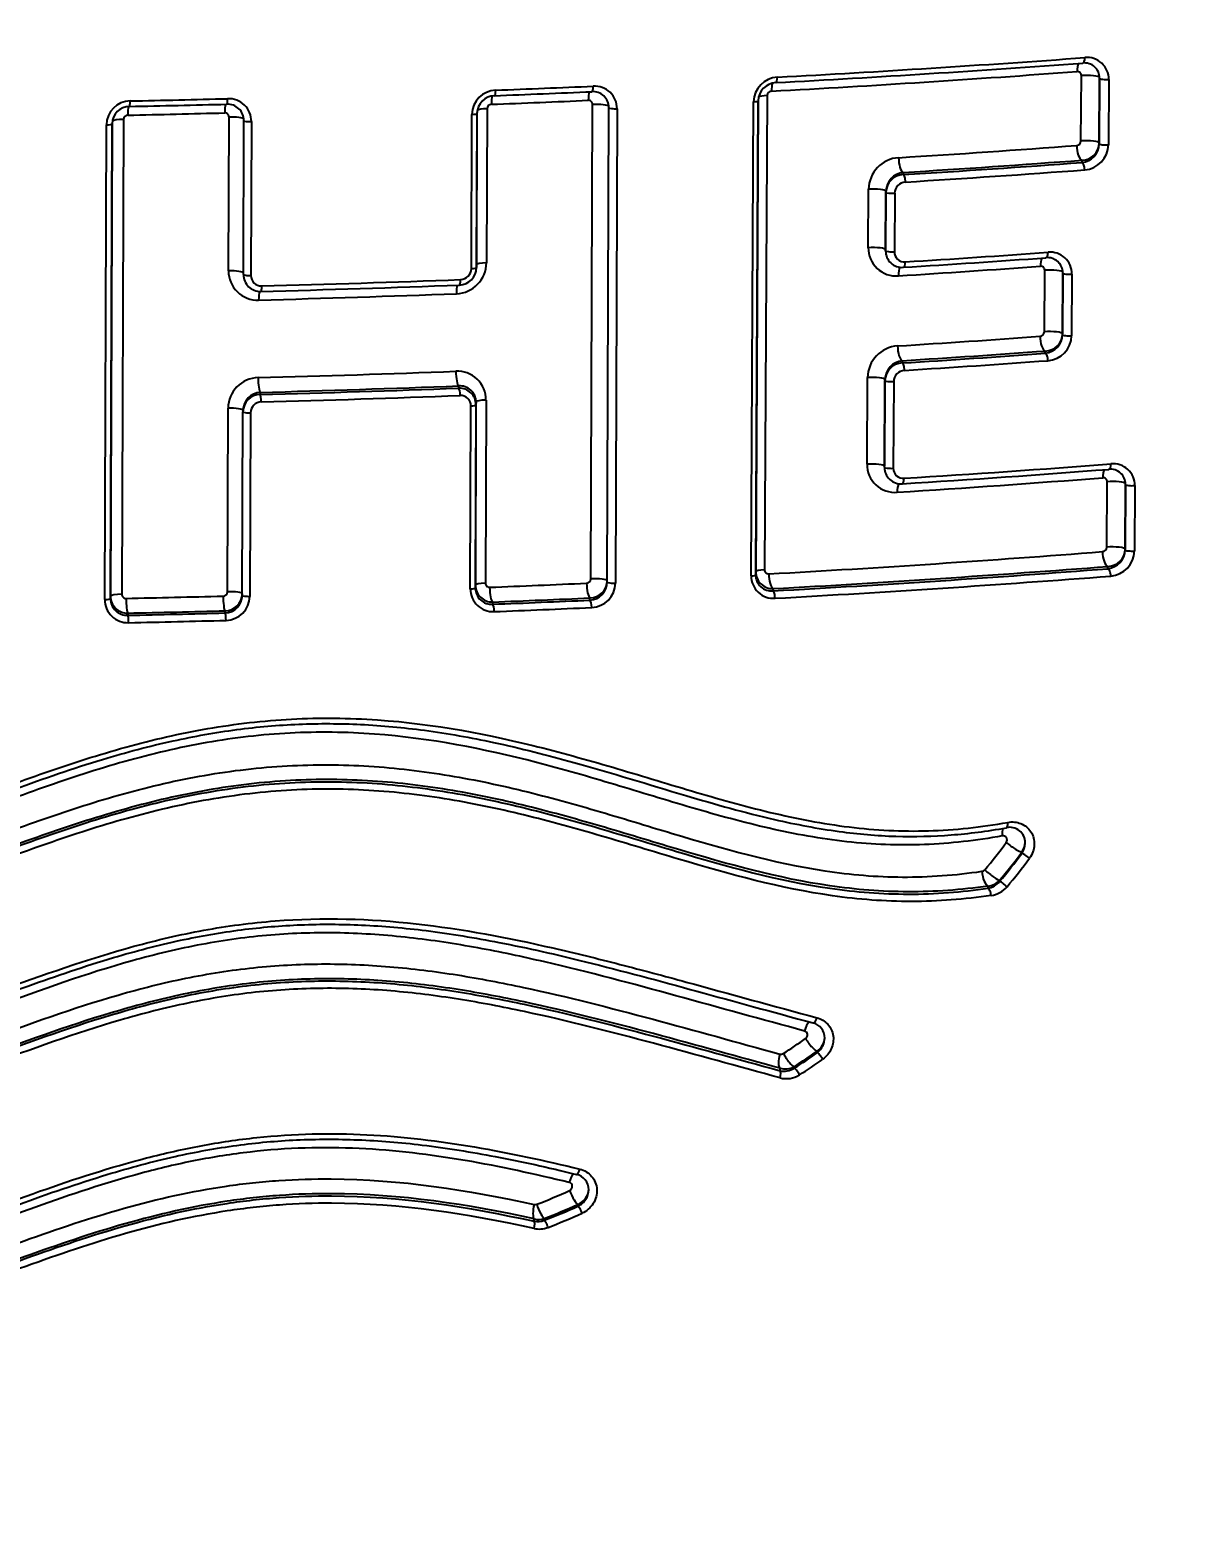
# Model space of a CAD drawing. Header units: millimetres. Extents: x 976 to 9349, y -1578 to 2211.
# Drawn here: x 5930.394 to 5930.928, y 642.103 to 642.79 of the extents above; entities that cross this region are included whole.
import ezdxf

# ---------------------------------------------------------------- set-up
doc = ezdxf.new("R2010")
doc.units = ezdxf.units.MM
doc.layers.add('Szkic', color=6, linetype='Continuous')
doc.layers.add('Wbudowane', color=175, linetype='Continuous')
doc.dimstyles.new('ISO-25', dxfattribs={"dimtxt": 4, "dimasz": 5, "dimexe": 1.25, "dimexo": 0.625, "dimgap": 1, "dimtad": 1, "dimtxsty": 'Standard', "dimcen": 2.5, "dimadec": 0, "dimazin": 0, "dimtfac": 1, "dimtmove": 0, "dimatfit": 3, "dimfxl": 1, "dimarcsym": 0})

# ---------------------------------------------------------------- blocks, each defined once
blk = doc.blocks.new('Z$W@#21058')
for p, q in [((20.51096, 124.26433), (20.51112, 124.29462)), ((20.51959, 124.2933), (20.51943, 124.26339)), ((20.51943, 124.26299), (20.51959, 124.29328)), ((20.52383, 124.29282), (20.52368, 124.26252)), ((20.35819, 124.06282), (20.35932, 124.28249)), ((20.36141, 124.28292), (20.36026, 124.06326)), ((20.36027, 124.06477), (20.36141, 124.28296)), ((20.36141, 124.28301), (20.36141, 124.28292)), ((20.36556, 124.28529), (20.36438, 124.06566)), ((20.22858, 124.2052), (20.22882, 124.27658)), ((20.23116, 124.27702), (20.23092, 124.20565)), ((20.23093, 124.20698), (20.23117, 124.27723)), ((20.23116, 124.27711), (20.23116, 124.27702)), ((20.23582, 124.27923), (20.23556, 124.20787)), ((20.28393, 124.06154), (20.28472, 124.28124)), ((20.2915, 124.05999), (20.29225, 124.2797)), ((20.29604, 124.27924), (20.2953, 124.05952)), ((20.05875, 124.05188), (20.05949, 124.27177)), ((20.06214, 124.27221), (20.06139, 124.05232)), ((20.0614, 124.05348), (20.06214, 124.27241)), ((20.06214, 124.2723), (20.06214, 124.27221)), ((20.06741, 124.27425), (20.06664, 124.05438)), ((20.11606, 124.20411), (20.11631, 124.27537)), ((20.12297, 124.20243), (20.12322, 124.2737)), ((20.12669, 124.27324), (20.12645, 124.20197)), ((20.51143, 124.25433), (20.51144, 124.25539)), ((20.4286, 124.24973), (20.42859, 124.24869)), ((20.4124, 124.21487), (20.41254, 124.24197)), ((20.4206, 124.24054), (20.42046, 124.21393)), ((20.42046, 124.21344), (20.4206, 124.24054)), ((20.42061, 124.24104), (20.4206, 124.24055)), ((20.42061, 124.24103), (20.4206, 124.24055)), ((20.42465, 124.24007), (20.42451, 124.21297)), ((20.23092, 124.20565), (20.23093, 124.20698)), ((20.23092, 124.20562), (20.23093, 124.20695)), ((20.49399, 124.17594), (20.49414, 124.20446)), ((20.50256, 124.20312), (20.50241, 124.175)), ((20.50241, 124.17458), (20.50255, 124.2031)), ((20.50678, 124.20263), (20.50663, 124.17411)), ((20.49441, 124.16595), (20.49442, 124.16701)), ((20.42814, 124.16252), (20.42814, 124.16148)), ((20.41185, 124.11461), (20.41207, 124.15476)), ((20.42015, 124.15333), (20.41994, 124.11366)), ((20.41994, 124.11317), (20.42015, 124.15332)), ((20.42015, 124.15383), (20.42015, 124.15333)), ((20.42015, 124.15381), (20.42015, 124.15334)), ((20.4242, 124.15285), (20.42399, 124.11269)), ((20.13076, 124.14784), (20.13075, 124.14685)), ((20.22269, 124.14982), (20.2227, 124.15082)), ((20.11554, 124.05553), (20.11584, 124.14052)), ((20.12246, 124.05385), (20.12275, 124.13884)), ((20.12276, 124.13962), (20.12275, 124.13887)), ((20.12623, 124.13838), (20.12594, 124.05338)), ((20.22808, 124.05679), (20.22837, 124.14163)), ((20.2307, 124.14207), (20.23041, 124.05724)), ((20.23042, 124.05858), (20.23071, 124.14341)), ((20.23071, 124.14341), (20.2307, 124.14207)), ((20.23534, 124.1443), (20.23504, 124.05948)), ((20.52289, 124.0762), (20.52305, 124.10648)), ((20.53161, 124.10517), (20.53145, 124.07526)), ((20.53145, 124.07488), (20.53161, 124.10516)), ((20.53591, 124.10468), (20.53575, 124.0744)), ((20.36026, 124.06326), (20.36027, 124.06477)), ((20.52346, 124.06619), (20.52347, 124.06725)), ((20.23041, 124.05724), (20.23042, 124.05858)), ((20.36829, 124.05694), (20.36828, 124.05592)), ((20.06139, 124.05232), (20.0614, 124.05348)), ((20.23843, 124.05074), (20.23842, 124.04973)), ((20.28351, 124.05163), (20.28351, 124.05264)), ((20.0694, 124.0456), (20.0694, 124.04461)), ((20.11447, 124.04568), (20.11448, 124.04668)), ((20.4835, 123.93434), (20.4835, 123.93488)), ((20.46789, 123.9182), (20.4679, 123.9192)), ((20.47326, 123.92191), (20.47326, 123.92133)), ((20.38871, 123.842), (20.38872, 123.84273)), ((20.37153, 123.83365), (20.37153, 123.83484)), ((20.37806, 123.83558), (20.37806, 123.83481)), ((20.27794, 123.77091), (20.27795, 123.77176)), ((20.25765, 123.76393), (20.25765, 123.76504)), ((20.26233, 123.76526), (20.26233, 123.76438))]:
    blk.add_line(p, q)
for centre, radius, start, end in [((19.97462, 131.50577), 7.2291, 273.115808, 274.240222), ((19.97461, 131.61595), 7.33527, 273.086492, 274.199656), ((19.97501, 131.64049), 7.35726, 273.080108, 274.191776), ((20.5093, 124.29465), 0.00182, 359.13329, 95.59366), ((20.51258, 124.29342), 0.007, 359.20613, 96.53907), ((20.51378, 124.29291), 0.01005, 359.4703, 95.65996), ((19.89599, 133.25583), 8.9746, 272.195723, 272.484339), ((20.28563, 124.27927), 0.01041, 359.80389, 93.4449), ((20.37096, 124.28223), 0.01165, 93.12461, 178.7681), ((20.37008, 124.28266), 0.00867, 93.43992, 178.12801), ((20.51251, 124.29339), 0.00708, 359.14577, 359.45027), ((20.0707, 124.27162), 0.01121, 91.00645, 179.21639), ((19.85882, 134.40067), 10.12005, 271.198531, 271.45424), ((20.11605, 124.27325), 0.01063, 359.95419, 92.15207), ((20.24026, 124.27638), 0.01144, 92.14488, 179.01966), ((20.23962, 124.27682), 0.00846, 92.35703, 178.43264), ((19.89598, 133.09468), 8.82003, 272.22115, 272.513154), ((19.89805, 133.16851), 8.88979, 272.199731, 272.490646), ((20.28283, 124.28125), 0.00188, 359.54489, 93.34667), ((20.28488, 124.27976), 0.00738, 359.85421, 93.85146), ((20.37008, 124.28271), 0.00867, 178.515, 178.58831), ((20.36768, 124.28524), 0.00212, 93.44119, 178.81641), ((20.07035, 124.27207), 0.00821, 91.10117, 178.74092), ((20.06945, 124.27422), 0.00203, 91.21323, 179.33271), ((19.85893, 134.22277), 9.94874, 271.212231, 271.470949), ((19.86016, 134.30073), 10.02265, 271.200772, 271.458581), ((20.11438, 124.27538), 0.00193, 359.74341, 92.03085), ((20.1156, 124.27372), 0.00761, 359.79387, 92.42684), ((20.23963, 124.27685), 0.00847, 178.64341, 178.85036), ((20.2379, 124.2792), 0.00208, 92.39573, 179.1111), ((20.07037, 124.27209), 0.00823, 178.90229, 179.13898), ((19.99293, 131.17946), 6.93647, 273.583451, 274.266447), ((20.50879, 124.26438), 0.00217, 274.74829, 358.56023), ((20.51046, 124.26325), 0.00898, 276.25522, 358.22809), ((20.5113, 124.26352), 0.00813, 270.99516, 358.9865), ((20.51174, 124.26283), 0.01195, 274.47016, 358.51561), ((20.5113, 124.26352), 0.00813, 358.9865, 359.06461), ((20.42747, 124.24166), 0.01493, 93.83794, 178.79486), ((19.99411, 131.21524), 6.97905, 273.569309, 274.250999), ((20.42893, 124.24037), 0.00833, 92.31949, 178.65817), ((20.42964, 124.24075), 0.00904, 96.61656, 178.14142), ((19.99284, 131.25946), 7.02429, 273.556656, 274.233942), ((19.99328, 131.27951), 7.04776, 273.549781, 274.226223), ((20.43, 124.23993), 0.00536, 93.75396, 178.56698), ((20.42893, 124.24037), 0.00833, 178.65817, 178.85462), ((20.42964, 124.24075), 0.00904, 178.14142, 178.21181), ((20.42532, 124.21472), 0.01292, 179.31116, 274.61957), ((20.22104, 124.20808), 0.01453, 272.30531, 359.16354), ((20.22232, 124.20717), 0.00861, 358.58448, 358.75179), ((20.42807, 124.21336), 0.00761, 179.60609, 274.38772), ((20.42914, 124.21292), 0.00463, 179.46579, 274.85081), ((19.98856, 131.25577), 7.06372, 273.572044, 274.109338), ((19.98761, 131.29968), 7.10513, 273.565946, 274.100997), ((20.49553, 124.20323), 0.00702, 359.2457, 96.38782), ((20.4967, 124.20272), 0.01008, 359.48988, 95.5285), ((20.12952, 124.20405), 0.01346, 179.72433, 272.12099), ((20.13079, 124.20241), 0.00781, 179.83885, 271.99095), ((20.13127, 124.20196), 0.00482, 179.89799, 272.28293), ((19.87282, 133.70279), 9.50917, 271.558558, 272.113869), ((20.22272, 124.20575), 0.0082, 272.21146, 359.06552), ((20.22338, 124.20529), 0.0052, 272.13545, 358.98992), ((20.22274, 124.20577), 0.00818, 358.94492, 359.14812), ((19.98716, 131.16907), 6.98106, 273.607089, 274.148252), ((20.49232, 124.20448), 0.00182, 359.157, 95.46007), ((20.49546, 124.2032), 0.0071, 359.17251, 359.47659), ((19.87286, 133.53413), 9.34707, 271.576549, 272.138352), ((19.87329, 133.65013), 9.45904, 271.561586, 272.118984), ((19.98675, 131.11729), 6.96181, 273.617423, 274.161822), ((20.49182, 124.176), 0.00217, 274.62286, 358.57965), ((20.49346, 124.17485), 0.00895, 276.09007, 358.25242), ((20.49428, 124.17513), 0.00813, 270.96303, 358.99083), ((20.49471, 124.17442), 0.01192, 274.34842, 358.53267), ((20.49428, 124.17513), 0.00813, 358.99083, 359.06898), ((20.42701, 124.15444), 0.01494, 93.86804, 178.78411), ((19.98789, 131.15351), 7.00484, 273.603379, 274.146716), ((19.98666, 131.19735), 7.04971, 273.59044, 274.130309), ((20.42919, 124.15353), 0.00905, 96.66739, 178.12179), ((20.42848, 124.15315), 0.00833, 92.33936, 178.77041), ((19.98713, 131.21689), 7.07266, 273.583565, 274.122807), ((20.13018, 124.14033), 0.01435, 91.61438, 179.24268), ((19.87279, 133.46095), 9.30983, 271.581783, 272.145829), ((20.22204, 124.14438), 0.01329, 359.68002, 92.87347), ((20.42919, 124.15353), 0.00905, 178.12179, 178.19209), ((20.42848, 124.15315), 0.00833, 178.77041, 178.84664), ((20.42956, 124.15271), 0.00536, 93.78474, 178.55445), ((20.13118, 124.13943), 0.00842, 92.88401, 178.74803), ((20.13087, 124.13873), 0.00812, 90.87247, 179.03056), ((19.87273, 133.55724), 9.41393, 271.570557, 272.130454), ((19.873, 133.52477), 9.38046, 271.574592, 272.136488), ((19.87276, 133.59165), 9.45176, 271.567075, 272.125768), ((20.22297, 124.14209), 0.00773, 359.87392, 92.05655), ((20.22333, 124.14347), 0.00738, 359.51899, 94.9311), ((20.2236, 124.14164), 0.00476, 359.81266, 93.03328), ((20.13118, 124.13943), 0.00842, 178.74803, 178.91979), ((20.13137, 124.1383), 0.00514, 91.4715, 179.10405), ((20.42477, 124.11445), 0.01291, 179.31177, 274.67185), ((20.42755, 124.11309), 0.00761, 179.60459, 274.43679), ((20.42862, 124.11265), 0.00462, 179.46713, 274.90449), ((19.99603, 130.96536), 6.87345, 273.604311, 274.403871), ((19.99604, 130.99444), 6.89999, 273.597705, 274.395526), ((20.52465, 124.1053), 0.00696, 359.12066, 96.85484), ((20.52589, 124.10478), 0.01001, 359.45718, 95.92742), ((19.99538, 130.86948), 6.78157, 273.639083, 274.445722), ((20.52124, 124.10651), 0.00181, 359.11326, 95.86289), ((20.52457, 124.10526), 0.00704, 359.12879, 359.39012), ((19.97627, 131.0758), 7.02286, 273.184234, 274.447751), ((20.52071, 124.07626), 0.00218, 274.96016, 358.50507), ((20.52243, 124.07515), 0.00902, 276.5309, 358.16037), ((20.52332, 124.07539), 0.00814, 271.05024, 358.97262), ((20.52376, 124.07472), 0.01199, 274.67593, 358.4645), ((20.52332, 124.07539), 0.00814, 358.97262, 359.05065), ((20.52243, 124.07515), 0.00902, 358.16037, 358.2308), ((20.36847, 124.06275), 0.01028, 179.59767, 274.26213), ((20.36756, 124.06318), 0.0073, 179.32541, 275.66063), ((20.3681, 124.06476), 0.00782, 179.9485, 271.38741), ((20.36623, 124.06564), 0.00186, 179.32762, 274.22339), ((19.97654, 131.15067), 7.10556, 273.160437, 274.414486), ((19.97771, 131.10729), 7.06116, 273.170846, 274.432802), ((19.97671, 131.1746), 7.13291, 273.154549, 274.406396), ((20.23855, 124.05676), 0.01047, 179.83267, 273.10727), ((20.23789, 124.05719), 0.00748, 179.6144, 274.0674), ((20.23827, 124.05859), 0.00785, 180.02326, 271.14439), ((20.23693, 124.05947), 0.00189, 179.59939, 273.04485), ((19.89526, 132.65977), 8.60898, 272.27518, 272.574334), ((20.28184, 124.06157), 0.00209, 272.8039, 359.02213), ((20.28345, 124.0607), 0.00806, 270.47706, 359.07405), ((20.28294, 124.06018), 0.00857, 273.81461, 358.57555), ((20.28377, 124.05973), 0.01154, 272.58428, 358.94307), ((20.28294, 124.06018), 0.00857, 358.57555, 358.74351), ((20.06944, 124.05187), 0.01069, 179.98937, 271.83595), ((20.06908, 124.05229), 0.00769, 179.77496, 272.36824), ((20.06929, 124.05349), 0.00789, 180.06748, 270.82701), ((20.06858, 124.05437), 0.00194, 179.79862, 271.74445), ((19.85894, 133.73975), 9.68958, 271.240085, 271.505702), ((20.11349, 124.05556), 0.00205, 271.55746, 359.25864), ((20.11416, 124.05398), 0.00831, 272.14889, 358.87989), ((20.11445, 124.05469), 0.00802, 270.16458, 359.128), ((20.11466, 124.05354), 0.01128, 271.37783, 359.15478), ((20.11416, 124.05398), 0.00831, 358.87989, 359.05376), ((19.89518, 132.75217), 8.70921, 272.258713, 272.555576), ((19.89563, 132.71644), 8.67248, 272.265334, 272.563456), ((19.85899, 133.81048), 9.76714, 271.234421, 271.498902), ((19.85885, 133.83971), 9.79736, 271.231378, 271.495043), ((19.85886, 133.87578), 9.83686, 271.228587, 271.491675), ((19.89534, 132.78119), 8.74164, 272.25386, 272.550196), ((20.47803, 123.93931), 0.00709, 359.24868, 103.12233), ((20.30008, 124.06757), 0.21793, 319.75718, 323.97309), ((20.47733, 123.93965), 0.0078, 322.32168, 358.57769), ((20.30272, 124.06706), 0.22395, 319.59874, 323.8268), ((20.30168, 124.06692), 0.22503, 319.68513, 323.9004), ((20.30301, 124.06668), 0.22804, 319.60606, 323.82739), ((20.46477, 123.92817), 0.00216, 278.48698, 319.98588), ((20.46635, 123.927), 0.00894, 279.91079, 320.61698), ((20.46713, 123.92738), 0.00822, 275.36572, 318.31627), ((20.46752, 123.92667), 0.01202, 278.48621, 319.71452), ((20.38515, 123.84891), 0.00709, 359.28679, 75.47981), ((20.27541, 123.99725), 0.18372, 302.1172, 305.97796), ((20.2773, 123.99723), 0.19048, 301.93749, 305.79802), ((20.38442, 123.84927), 0.00783, 303.30346, 358.70017), ((20.37198, 123.84338), 0.00205, 255.26221, 302.54708), ((20.27659, 123.99676), 0.19111, 302.06969, 305.92349), ((20.27754, 123.99677), 0.19451, 301.98003, 305.83369), ((20.37396, 123.8426), 0.00813, 252.64647, 300.31328), ((20.37346, 123.84176), 0.00834, 256.60435, 303.48664), ((20.37445, 123.8414), 0.0114, 255.29914, 302.39469), ((20.27562, 123.77858), 0.00728, 359.26665, 76.94463), ((20.15065, 124.05129), 0.2997, 291.15988, 294.31992), ((20.27505, 123.77906), 0.00786, 291.67142, 358.29539), ((20.2581, 123.77368), 0.00202, 257.77817, 291.37489), ((20.1519, 124.05231), 0.30756, 291.04229, 294.19403), ((20.15152, 124.05131), 0.30758, 291.11638, 294.26966), ((20.15214, 124.05184), 0.31154, 291.05779, 294.20693), ((20.26, 123.7716), 0.01126, 257.84973, 291.23651), ((20.25962, 123.7729), 0.00811, 255.94174, 289.518), ((20.25924, 123.77194), 0.00817, 258.73112, 292.19028)]:
    blk.add_arc(centre, radius, start, end)
for centre, major_axis, ratio, start_param, end_param in [((20.51158, 124.29556), (0.00044, -0.00598), 0.404046, 3.785052, 4.531141), ((20.51156, 124.30337), (-0.00022, 0.00299), 0.40197, 3.141033, 4.531552), ((20.28424, 124.29012), (-0.00013, 0.003), 0.25074, 3.141102, 4.550295), ((20.36942, 124.28645), (0.00033, -0.00599), 0.306979, 3.808673, 4.544105), ((20.3694, 124.29432), (-0.00016, 0.003), 0.305452, 3.14164, 4.544384), ((20.51359, 124.29372), (-0.006, 0.00003), 0.16266, 3.188942, 5.136997), ((20.52259, 124.29327), (0.003, -0.00002), 0.162955, 3.141362, 5.142117), ((20.07013, 124.28328), (-0.00006, 0.003), 0.121176, 3.141606, 4.5596), ((20.1152, 124.28432), (-0.00008, 0.003), 0.147673, 3.140902, 4.5582), ((20.23917, 124.28038), (0.00023, -0.006), 0.223651, 3.781105, 4.552637), ((20.23916, 124.28827), (-0.00012, 0.003), 0.222574, 3.141465, 4.552836), ((20.28426, 124.28223), (0.00026, -0.00599), 0.251965, 3.761647, 4.550072), ((20.35841, 124.28294), (0.003, -0.00002), 0.156589, 5.02086, 6.282955), ((20.36742, 124.28438), (-0.006, 0.00003), 0.156946, 5.028446, 6.035185), ((20.07015, 124.27536), (0.00013, -0.006), 0.121743, 3.758124, 4.559462), ((20.11522, 124.27641), (0.00015, -0.006), 0.14837, 3.753323, 4.558049), ((20.22816, 124.27703), (0.003, -0.00001), 0.153401, 4.933787, 6.282663), ((20.23717, 124.27833), (-0.006, 0.00002), 0.153652, 4.940445, 6.06237), ((20.28626, 124.28033), (-0.006, 0.00002), 0.154959, 3.250005, 4.97265), ((20.29525, 124.27969), (0.003, -0.00001), 0.155174, 3.14107, 4.977608), ((20.05914, 124.27222), (0.003, -0.00001), 0.150382, 4.829749, 6.282663), ((20.06815, 124.27335), (-0.006, 0.00002), 0.150501, 4.835557, 6.093428), ((20.11722, 124.27447), (-0.006, 0.00002), 0.151205, 3.270722, 4.865226), ((20.12622, 124.27369), (0.003, -0.00001), 0.151338, 3.141071, 4.870151), ((20.51143, 124.26131), (0.00045, -0.00598), 0.405243, 4.530585, 6.105018), ((20.51343, 124.26342), (-0.006, 0.00003), 0.163084, 3.141362, 5.138161), ((20.52243, 124.26297), (0.003, -0.00002), 0.163379, 3.141362, 5.143284), ((20.42859, 124.25565), (0.00037, -0.00599), 0.347797, 4.538687, 6.109503), ((20.4286, 124.24573), (0.00019, -0.00299), 0.346681, 1.397137, 2.967988), ((20.51144, 124.25137), (0.00022, -0.00299), 0.403851, 1.389105, 2.963547), ((20.41461, 124.24106), (-0.006, 0.00003), 0.159253, 3.141362, 5.063917), ((20.4236, 124.24052), (0.003, -0.00002), 0.159513, 3.141362, 5.068977), ((20.41446, 124.21396), (-0.006, 0.00003), 0.159637, 3.141362, 5.064831), ((20.23693, 124.20696), (-0.006, 0.00002), 0.154616, 4.942178, 6.282663), ((20.42346, 124.21342), (0.003, -0.00002), 0.159896, 3.141363, 5.069896), ((20.42847, 124.20877), (-0.00019, 0.00299), 0.34789, 3.141597, 4.538138), ((20.49455, 124.20539), (0.00043, -0.00598), 0.395423, 3.785178, 4.53144), ((20.49453, 124.2132), (-0.00022, 0.00299), 0.393395, 3.140838, 4.531841), ((20.11698, 124.20321), (-0.006, 0.00002), 0.15214, 3.141071, 4.866384), ((20.12597, 124.20242), (0.003, -0.00001), 0.152275, 3.141071, 4.871344), ((20.22292, 124.20055), (-0.00011, 0.003), 0.214686, 3.140822, 4.552416), ((20.22792, 124.20566), (0.003, -0.00001), 0.154361, 4.935466, 6.282663), ((20.42849, 124.20093), (0.00038, -0.00599), 0.349659, 3.726266, 4.537802), ((20.49656, 124.20355), (-0.006, 0.00003), 0.16319, 3.194049, 5.127428), ((20.50555, 124.20308), (0.003, -0.00002), 0.163479, 3.141362, 5.132549), ((20.13099, 124.18969), (0.00016, -0.006), 0.159403, 3.742433, 4.556279), ((20.13098, 124.1976), (-0.00008, 0.003), 0.158646, 3.141591, 4.55644), ((20.22294, 124.19266), (0.00022, -0.006), 0.215729, 3.757935, 4.552218), ((20.49441, 124.17293), (0.00043, -0.00598), 0.396543, 4.530898, 6.105765), ((20.49641, 124.17503), (-0.006, 0.00003), 0.163607, 3.141362, 5.128503), ((20.50541, 124.17457), (0.003, -0.00002), 0.163896, 3.141362, 5.133627), ((20.42814, 124.16844), (0.00038, -0.00599), 0.350564, 4.537294, 6.10931), ((20.49442, 124.16299), (0.00022, -0.00299), 0.39519, 1.389401, 2.964286), ((20.42814, 124.15852), (-0.00019, 0.00299), 0.34943, 4.537333, 6.10939), ((20.13075, 124.15376), (-0.00017, 0.006), 0.159936, 1.414183, 2.976712), ((20.22269, 124.15674), (-0.00022, 0.006), 0.216466, 1.410103, 2.974864), ((20.41415, 124.15385), (-0.006, 0.00003), 0.160505, 3.141362, 5.066863), ((20.42315, 124.15331), (-0.003, 0.00002), 0.160765, 0, 1.930349), ((20.13075, 124.14389), (-0.00008, 0.003), 0.159519, 4.555683, 6.118316), ((20.2227, 124.14686), (-0.00011, 0.003), 0.215866, 4.551629, 6.11648), ((20.11676, 124.13961), (-0.006, 0.00002), 0.153002, 3.14107, 4.867428), ((20.12575, 124.13883), (0.003, -0.00001), 0.153138, 3.14107, 4.87242), ((20.2277, 124.14208), (0.003, -0.00001), 0.155245, 4.936975, 6.282663), ((20.23671, 124.14339), (-0.006, 0.00002), 0.155502, 4.943735, 6.282663), ((20.41394, 124.11369), (-0.006, 0.00003), 0.161099, 3.141362, 5.068224), ((20.42294, 124.11315), (-0.003, 0.00002), 0.161359, 0.000007, 1.931718), ((20.52361, 124.1074), (0.00046, -0.00598), 0.419807, 3.789516, 4.526558), ((20.52359, 124.1152), (-0.00023, 0.00299), 0.417641, 3.140633, 4.527002), ((20.42797, 124.10066), (0.00038, -0.00599), 0.352847, 3.728556, 4.536159), ((20.42795, 124.1085), (-0.00019, 0.00299), 0.351056, 3.141625, 4.536504), ((20.52561, 124.10557), (-0.006, 0.00003), 0.166011, 3.206372, 5.154622), ((20.53461, 124.10514), (-0.003, 0.00002), 0.166309, 0.000003, 2.018171), ((20.52545, 124.07529), (-0.006, 0.00003), 0.166477, 3.141362, 5.155797), ((20.52346, 124.07317), (-0.00047, 0.00598), 0.421008, 1.384365, 2.962006), ((20.53445, 124.07486), (-0.003, 0.00002), 0.166774, 6.283184, 8.302533), ((20.35726, 124.06328), (0.003, -0.00002), 0.15973, 5.027563, 6.282955), ((20.36627, 124.06474), (-0.006, 0.00003), 0.160096, 5.03531, 6.282955), ((20.36828, 124.06286), (-0.00033, 0.00599), 0.313544, 1.398987, 2.970128), ((20.52346, 124.06323), (-0.00023, 0.00299), 0.419529, 4.526081, 6.103735), ((20.22741, 124.05725), (0.003, -0.00001), 0.156465, 4.939009, 6.282663), ((20.23642, 124.05856), (-0.006, 0.00002), 0.156726, 4.945835, 6.282663), ((20.23842, 124.05666), (0.00024, -0.006), 0.228943, 4.549308, 6.115964), ((20.28351, 124.05856), (0.00027, -0.00599), 0.257831, 4.546668, 6.114697), ((20.28551, 124.06062), (-0.006, 0.00002), 0.158073, 3.14107, 4.978727), ((20.2945, 124.05998), (0.003, -0.00001), 0.158292, 3.14107, 4.983762), ((20.36828, 124.05296), (-0.00017, 0.003), 0.312567, 4.540577, 6.111779), ((20.05839, 124.05233), (0.003, -0.00001), 0.153338, 4.832453, 6.282663), ((20.0674, 124.05346), (-0.006, 0.00002), 0.153462, 4.838421, 6.282663), ((20.0694, 124.05152), (-0.00013, 0.006), 0.124622, 1.414767, 2.977563), ((20.11447, 124.0526), (-0.00016, 0.006), 0.151924, 1.413304, 2.976924), ((20.11647, 124.05462), (-0.006, 0.00002), 0.154193, 3.14107, 4.868843), ((20.12546, 124.05383), (0.003, -0.00001), 0.154331, 3.14107, 4.873876), ((20.23842, 124.04677), (-0.00012, 0.003), 0.228293, 4.549243, 6.115991), ((20.28351, 124.04867), (0.00013, -0.003), 0.257074, 1.405029, 2.97314), ((20.0694, 124.04165), (-0.00006, 0.003), 0.124306, 4.556251, 6.119162), ((20.11447, 124.04272), (-0.00008, 0.003), 0.151527, 4.554796, 6.118527), ((20.4769, 123.94148), (0.00107, -0.0059), 0.373837, 3.797438, 4.48742), ((20.47589, 123.94917), (-0.00053, 0.00295), 0.371139, 3.141596, 4.48821), ((20.47872, 123.93846), (0.00485, -0.00354), 0.121668, 4.285493, 6.18524), ((20.48589, 123.93255), (0.00242, -0.00177), 0.124054, 1.140659, 3.043618), ((20.46744, 123.9251), (0.00086, -0.00594), 0.374239, 4.501378, 6.108171), ((20.46878, 123.92585), (0.00457, -0.00388), 0.148845, 4.301019, 6.174882), ((20.46812, 123.91525), (-0.00043, 0.00297), 0.373386, 4.50144, 6.108236), ((20.4755, 123.91936), (-0.00229, 0.00194), 0.151228, 4.29819, 6.174842), ((20.38771, 123.85867), (0.00078, 0.0029), 0.366688, 3.141124, 4.649368), ((20.38487, 123.85112), (-0.00156, -0.00579), 0.366463, 3.715642, 4.649196), ((20.38536, 123.84764), (-0.00352, 0.00486), 0.191893, 1.240606, 3.004915), ((20.37343, 123.84046), (-0.00158, -0.00579), 0.359358, 4.647821, 6.117367), ((20.37507, 123.84071), (-0.00318, 0.00509), 0.207039, 1.257994, 2.998182), ((20.39039, 123.83954), (0.00176, -0.00243), 0.193842, 1.239027, 3.004862), ((20.37058, 123.83085), (-0.00079, -0.00289), 0.356514, 1.505498, 2.975969), ((20.37956, 123.83225), (0.00159, -0.00254), 0.208758, 1.256739, 2.998128), ((20.27797, 123.78858), (0.00071, 0.00292), 0.295454, 3.141067, 4.621947), ((20.27546, 123.78095), (-0.00142, -0.00583), 0.295141, 3.72351, 4.621755), ((20.27566, 123.77724), (0.00246, -0.00547), 0.182484, 4.457549, 6.130604), ((20.25919, 123.77076), (-0.00128, -0.00586), 0.282911, 4.612721, 6.118884), ((20.26036, 123.77085), (0.00216, -0.0056), 0.186157, 4.47162, 6.127146), ((20.27908, 123.76817), (-0.00123, 0.00274), 0.183794, 4.456772, 6.130566), ((20.25688, 123.76107), (0.00064, 0.00293), 0.280736, 4.612216, 6.118995), ((20.26331, 123.76159), (-0.00108, 0.0028), 0.187232, 4.471024, 6.127113)]:
    blk.add_ellipse(centre, major_axis=major_axis, ratio=ratio, start_param=start_param, end_param=end_param)
for points, knots in [([(19.87599, 123.92708), (19.88905, 123.92797), (19.90193, 123.92999), (19.92742, 123.93571), (19.93999, 123.93939), (19.96488, 123.94757), (19.97722, 123.95208), (20.00185, 123.9612), (20.01415, 123.96581), (20.03884, 123.97452), (20.05123, 123.97861), (20.07624, 123.98577), (20.08885, 123.98885), (20.11438, 123.99362), (20.12729, 123.99532), (20.14693, 123.99666), (20.15351, 123.99691), (20.16678, 123.997), (20.17349, 123.99684), (20.20661, 123.99503), (20.23211, 123.99045), (20.26949, 123.98124), (20.28181, 123.97779), (20.30627, 123.9706), (20.31842, 123.96686), (20.34269, 123.95969), (20.35483, 123.95625), (20.37921, 123.95043), (20.39139, 123.94806), (20.41579, 123.94506), (20.42801, 123.94444), (20.45251, 123.94515), (20.46479, 123.9465), (20.47708, 123.94871)], [0, 0, 0, 0, 0.0625, 0.0625, 0.125, 0.125, 0.1875, 0.1875, 0.25, 0.25, 0.3125, 0.3125, 0.375, 0.375, 0.4375, 0.4375, 0.46875, 0.46875, 0.5, 0.5, 0.625, 0.625, 0.6875, 0.6875, 0.75, 0.75, 0.8125, 0.8125, 0.875, 0.875, 0.9375, 0.9375, 1, 1, 1, 1]), ([(19.87617, 123.92455), (19.88532, 123.92517), (19.90178, 123.92728), (19.93182, 123.93402), (19.97008, 123.94646), (20.01266, 123.96285), (20.05467, 123.97742), (20.08915, 123.98662), (20.11953, 123.99205), (20.14864, 123.99459), (20.17772, 123.99446), (20.20792, 123.99162), (20.24099, 123.9857), (20.2814, 123.97538), (20.32444, 123.96195), (20.36498, 123.95041), (20.39772, 123.94418), (20.42472, 123.94175), (20.45149, 123.94253), (20.46709, 123.94454), (20.47643, 123.94622)], [0, 0, 0, 0, 0.03945, 0.084715, 0.141731, 0.231489, 0.299227, 0.3527, 0.400397, 0.446227, 0.492288, 0.540316, 0.59309, 0.656157, 0.745628, 0.816956, 0.868326, 0.912892, 0.95615, 1, 1, 1, 1]), ([(20.47451, 123.94241), (20.46249, 123.94023), (20.45046, 123.93886), (20.42645, 123.93796), (20.41445, 123.93842), (20.39049, 123.94106), (20.37852, 123.94322), (20.35456, 123.94868), (20.34264, 123.95196), (20.31883, 123.95892), (20.30693, 123.96261), (20.28298, 123.96979), (20.27094, 123.97328), (20.23441, 123.98275), (20.20952, 123.98768), (20.17718, 123.99006), (20.17061, 123.99035), (20.15754, 123.9905), (20.15104, 123.99037), (20.13159, 123.98937), (20.11874, 123.98787), (20.09322, 123.9834), (20.08056, 123.98042), (20.05538, 123.97333), (20.04286, 123.96922), (20.01788, 123.96043), (20.00548, 123.95575), (19.98063, 123.94648), (19.9682, 123.94189), (19.94308, 123.93354), (19.9304, 123.92977), (19.90458, 123.92384), (19.89144, 123.92168), (19.87796, 123.92067)], [0, 0, 0, 0, 0.0625, 0.0625, 0.125, 0.125, 0.1875, 0.1875, 0.25, 0.25, 0.3125, 0.3125, 0.375, 0.375, 0.5, 0.5, 0.53125, 0.53125, 0.5625, 0.5625, 0.625, 0.625, 0.6875, 0.6875, 0.75, 0.75, 0.8125, 0.8125, 0.875, 0.875, 0.9375, 0.9375, 1, 1, 1, 1]), ([(19.87773, 123.90559), (19.89079, 123.90659), (19.90355, 123.90873), (19.92865, 123.91456), (19.941, 123.91825), (19.96548, 123.92642), (19.97761, 123.9309), (20.00186, 123.93993), (20.01397, 123.94448), (20.03829, 123.95307), (20.0505, 123.95711), (20.07517, 123.96419), (20.08762, 123.96724), (20.10654, 123.97079), (20.11288, 123.97181), (20.12566, 123.97348), (20.13211, 123.97413), (20.15129, 123.97548), (20.16393, 123.97559), (20.18897, 123.97437), (20.20136, 123.97305), (20.22593, 123.96924), (20.2381, 123.96676), (20.26228, 123.96098), (20.27427, 123.95768), (20.29806, 123.95075), (20.30986, 123.94711), (20.34515, 123.9365), (20.36854, 123.92984), (20.40422, 123.92446), (20.41622, 123.92345), (20.44046, 123.92333), (20.45272, 123.92424), (20.46509, 123.92603)], [0, 0, 0, 0, 0.0625, 0.0625, 0.125, 0.125, 0.1875, 0.1875, 0.25, 0.25, 0.3125, 0.3125, 0.375, 0.375, 0.40625, 0.40625, 0.4375, 0.4375, 0.5, 0.5, 0.5625, 0.5625, 0.625, 0.625, 0.6875, 0.6875, 0.75, 0.75, 0.875, 0.875, 0.9375, 0.9375, 1, 1, 1, 1]), ([(19.87785, 123.89774), (19.89097, 123.89873), (19.90379, 123.90082), (19.92902, 123.90656), (19.94143, 123.91021), (19.96603, 123.91831), (19.97822, 123.92277), (20.00257, 123.9318), (20.01473, 123.93637), (20.03914, 123.94502), (20.0514, 123.94909), (20.07614, 123.95625), (20.08863, 123.95934), (20.10761, 123.96293), (20.11398, 123.96396), (20.1268, 123.96565), (20.13329, 123.9663), (20.15258, 123.96765), (20.1653, 123.96774), (20.19046, 123.96645), (20.20291, 123.96508), (20.22757, 123.96116), (20.23978, 123.95863), (20.26403, 123.95274), (20.27607, 123.9494), (20.29993, 123.94241), (20.31176, 123.93877), (20.34717, 123.92819), (20.37068, 123.92163), (20.40668, 123.91643), (20.4188, 123.91548), (20.43724, 123.91547), (20.44341, 123.91571), (20.45568, 123.91663), (20.4618, 123.91731), (20.46789, 123.9182)], [0, 0, 0, 0, 0.0625, 0.0625, 0.125, 0.125, 0.1875, 0.1875, 0.25, 0.25, 0.3125, 0.3125, 0.375, 0.375, 0.40625, 0.40625, 0.4375, 0.4375, 0.5, 0.5, 0.5625, 0.5625, 0.625, 0.625, 0.6875, 0.6875, 0.75, 0.75, 0.875, 0.875, 0.9375, 0.9375, 0.96875, 0.96875, 1, 1, 1, 1]), ([(20.4679, 123.9192), (20.45545, 123.91742), (20.44312, 123.91651), (20.4187, 123.91659), (20.40662, 123.91756), (20.37071, 123.9228), (20.34718, 123.92936), (20.31175, 123.93993), (20.29991, 123.94357), (20.27607, 123.95054), (20.26405, 123.95386), (20.23982, 123.95971), (20.22762, 123.96224), (20.203, 123.96612), (20.19058, 123.96747), (20.16548, 123.96874), (20.1528, 123.96865), (20.13357, 123.96731), (20.1271, 123.96665), (20.11429, 123.96497), (20.10792, 123.96394), (20.08895, 123.96036), (20.07646, 123.95728), (20.05173, 123.95013), (20.03947, 123.94607), (20.01507, 123.93744), (20.00292, 123.93287), (19.97857, 123.92385), (19.96639, 123.91939), (19.9418, 123.91128), (19.92939, 123.90763), (19.90418, 123.90187), (19.89136, 123.89976), (19.87825, 123.89876)], [0, 0, 0, 0, 0.0625, 0.0625, 0.125, 0.125, 0.25, 0.25, 0.3125, 0.3125, 0.375, 0.375, 0.4375, 0.4375, 0.5, 0.5, 0.5625, 0.5625, 0.59375, 0.59375, 0.625, 0.625, 0.6875, 0.6875, 0.75, 0.75, 0.8125, 0.8125, 0.875, 0.875, 0.9375, 0.9375, 1, 1, 1, 1]), ([(20.46929, 123.91478), (20.46318, 123.9139), (20.45705, 123.91322), (20.44474, 123.9123), (20.43854, 123.91206), (20.42005, 123.91205), (20.40788, 123.91298), (20.37176, 123.91811), (20.34819, 123.92462), (20.3127, 123.93518), (20.30085, 123.93882), (20.27697, 123.94583), (20.26491, 123.94918), (20.24064, 123.9551), (20.22841, 123.95766), (20.20372, 123.96161), (20.19126, 123.963), (20.16607, 123.96431), (20.15333, 123.96423), (20.13401, 123.96289), (20.12752, 123.96223), (20.11467, 123.96054), (20.1083, 123.95951), (20.08929, 123.95589), (20.07678, 123.95279), (20.052, 123.9456), (20.03972, 123.94151), (20.01527, 123.93285), (20.00309, 123.92827), (19.97869, 123.91924), (19.96647, 123.9148), (19.94182, 123.90672), (19.92938, 123.9031), (19.9041, 123.89739), (19.89125, 123.89531), (19.87811, 123.89433)], [0, 0, 0, 0, 0.03125, 0.03125, 0.0625, 0.0625, 0.125, 0.125, 0.25, 0.25, 0.3125, 0.3125, 0.375, 0.375, 0.4375, 0.4375, 0.5, 0.5, 0.5625, 0.5625, 0.59375, 0.59375, 0.625, 0.625, 0.6875, 0.6875, 0.75, 0.75, 0.8125, 0.8125, 0.875, 0.875, 0.9375, 0.9375, 1, 1, 1, 1]), ([(20.47708, 123.94871), (20.4781, 123.94889), (20.47913, 123.94893), (20.48114, 123.94874), (20.48213, 123.94851), (20.48492, 123.94739), (20.48658, 123.94609), (20.48885, 123.94261), (20.48944, 123.94045), (20.48921, 123.93604), (20.48841, 123.93388), (20.4871, 123.93208)], [0, 0, 0, 0, 0.125, 0.125, 0.25, 0.25, 0.5, 0.5, 0.75, 0.75, 1, 1, 1, 1]), ([(20.47632, 123.93939), (20.47656, 123.93972), (20.4767, 123.94011), (20.47675, 123.94091), (20.47664, 123.9413), (20.47603, 123.94225), (20.47526, 123.94255), (20.47451, 123.94241)], [0, 0, 0, 0, 0.25, 0.25, 0.5, 0.5, 1, 1, 1, 1]), ([(20.4835, 123.93434), (20.48446, 123.93567), (20.48505, 123.9373), (20.48512, 123.93904), (20.48512, 123.93913), (20.48512, 123.93921)], [0, 0, 0, 0, 0.951208, 0.951208, 1, 1, 1, 1]), ([(19.88018, 123.83624), (19.9026, 123.83804), (19.92432, 123.84268), (19.96699, 123.85508), (19.98796, 123.8628), (20.02989, 123.87799), (20.05085, 123.88545), (20.08289, 123.8942), (20.09366, 123.89672), (20.11001, 123.89971), (20.11549, 123.90057), (20.12652, 123.90203), (20.13209, 123.90261), (20.15981, 123.90479), (20.18155, 123.90411), (20.22434, 123.89935), (20.2454, 123.89532), (20.27668, 123.88816), (20.28706, 123.88559), (20.30766, 123.88027), (20.31789, 123.87752), (20.34845, 123.8692), (20.36864, 123.86361), (20.38872, 123.8582)], [0, 0, 0, 0, 0.125, 0.125, 0.25, 0.25, 0.375, 0.375, 0.4375, 0.4375, 0.46875, 0.46875, 0.5, 0.5, 0.625, 0.625, 0.75, 0.75, 0.8125, 0.8125, 0.875, 0.875, 1, 1, 1, 1]), ([(19.88039, 123.83372), (19.89025, 123.83453), (19.90757, 123.83685), (19.93878, 123.84382), (19.97699, 123.85591), (20.01894, 123.87163), (20.05953, 123.88555), (20.0927, 123.89426), (20.12174, 123.89931), (20.14978, 123.90168), (20.17854, 123.90149), (20.20897, 123.8988), (20.24415, 123.89291), (20.28506, 123.88357), (20.33549, 123.86989), (20.36723, 123.86109), (20.38693, 123.85578)], [0, 0, 0, 0, 0.050645, 0.106583, 0.175087, 0.278614, 0.357316, 0.417691, 0.471965, 0.524449, 0.578195, 0.636128, 0.702094, 0.782856, 0.887728, 1, 1, 1, 1]), ([(20.38286, 123.85206), (20.36311, 123.85741), (20.34326, 123.86294), (20.30324, 123.87391), (20.28307, 123.87932), (20.25232, 123.88644), (20.24199, 123.88864), (20.2211, 123.89245), (20.21051, 123.89408), (20.18914, 123.89647), (20.17845, 123.89723), (20.15705, 123.89768), (20.14635, 123.89738), (20.12493, 123.89561), (20.11422, 123.89415), (20.09279, 123.89013), (20.08204, 123.88755), (20.05019, 123.87865), (20.0294, 123.87111), (19.98781, 123.85593), (19.96701, 123.84829), (19.92454, 123.83606), (19.90286, 123.8315), (19.88038, 123.82972)], [0, 0, 0, 0, 0.125, 0.125, 0.25, 0.25, 0.3125, 0.3125, 0.375, 0.375, 0.4375, 0.4375, 0.5, 0.5, 0.5625, 0.5625, 0.625, 0.625, 0.75, 0.75, 0.875, 0.875, 1, 1, 1, 1]), ([(19.87765, 123.81512), (19.89961, 123.81671), (19.92084, 123.82109), (19.96245, 123.83297), (19.98286, 123.84042), (20.02367, 123.85531), (20.04406, 123.86273), (20.07008, 123.87021), (20.07532, 123.87162), (20.08579, 123.87422), (20.09102, 123.87541), (20.10673, 123.87861), (20.11721, 123.88025), (20.13819, 123.88246), (20.14869, 123.88304), (20.1697, 123.88318), (20.18021, 123.88274), (20.19597, 123.88141), (20.20124, 123.88086), (20.21171, 123.87957), (20.21691, 123.87883), (20.23243, 123.87637), (20.24265, 123.87441), (20.27305, 123.86792), (20.29297, 123.86278), (20.33245, 123.85218), (20.35201, 123.84671), (20.37146, 123.84139)], [0, 0, 0, 0, 0.125, 0.125, 0.25, 0.25, 0.375, 0.375, 0.40625, 0.40625, 0.4375, 0.4375, 0.5, 0.5, 0.5625, 0.5625, 0.625, 0.625, 0.65625, 0.65625, 0.6875, 0.6875, 0.75, 0.75, 0.875, 0.875, 1, 1, 1, 1]), ([(20.37153, 123.83484), (20.35211, 123.84013), (20.33259, 123.84556), (20.29319, 123.8561), (20.27331, 123.86121), (20.24298, 123.86766), (20.23279, 123.86961), (20.21731, 123.87205), (20.21212, 123.87279), (20.20168, 123.87407), (20.19643, 123.87461), (20.1807, 123.87592), (20.17022, 123.87634), (20.14927, 123.87616), (20.1388, 123.87556), (20.11787, 123.87329), (20.10741, 123.87162), (20.08651, 123.8673), (20.07604, 123.86463), (20.04488, 123.85559), (20.02449, 123.84815), (19.98368, 123.83331), (19.96325, 123.82593), (19.92153, 123.81419), (19.90023, 123.80987), (19.87814, 123.80828)], [0, 0, 0, 0, 0.125, 0.125, 0.25, 0.25, 0.3125, 0.3125, 0.34375, 0.34375, 0.375, 0.375, 0.4375, 0.4375, 0.5, 0.5, 0.5625, 0.5625, 0.625, 0.625, 0.75, 0.75, 0.875, 0.875, 1, 1, 1, 1]), ([(19.87841, 123.80732), (19.90046, 123.80893), (19.92173, 123.81327), (19.96339, 123.82503), (19.98379, 123.83241), (20.02455, 123.84724), (20.04492, 123.85467), (20.07603, 123.86369), (20.08652, 123.86636), (20.10743, 123.87067), (20.11789, 123.87233), (20.13882, 123.87458), (20.14929, 123.87517), (20.17023, 123.87533), (20.1807, 123.87489), (20.20164, 123.87314), (20.21213, 123.87181), (20.23277, 123.86853), (20.24297, 123.86658), (20.27331, 123.86009), (20.29319, 123.85496), (20.33259, 123.8444), (20.35211, 123.83895), (20.37153, 123.83365)], [0, 0, 0, 0, 0.125, 0.125, 0.25, 0.25, 0.375, 0.375, 0.4375, 0.4375, 0.5, 0.5, 0.5625, 0.5625, 0.625, 0.625, 0.6875, 0.6875, 0.75, 0.75, 0.875, 0.875, 1, 1, 1, 1]), ([(20.37156, 123.83038), (20.35214, 123.83566), (20.33263, 123.84109), (20.29325, 123.85163), (20.27338, 123.85675), (20.24306, 123.86322), (20.23286, 123.86517), (20.21223, 123.86843), (20.20176, 123.86975), (20.18083, 123.87149), (20.17036, 123.87191), (20.14944, 123.87173), (20.13898, 123.87112), (20.11806, 123.86884), (20.10761, 123.86715), (20.08671, 123.86279), (20.07623, 123.86011), (20.04514, 123.85103), (20.02479, 123.84359), (19.98404, 123.82879), (19.96364, 123.82146), (19.92197, 123.80979), (19.90069, 123.8055), (19.87866, 123.8039)], [0, 0, 0, 0, 0.125, 0.125, 0.25, 0.25, 0.3125, 0.3125, 0.375, 0.375, 0.4375, 0.4375, 0.5, 0.5, 0.5625, 0.5625, 0.625, 0.625, 0.75, 0.75, 0.875, 0.875, 1, 1, 1, 1]), ([(20.38872, 123.8582), (20.39061, 123.85769), (20.39232, 123.85667), (20.39496, 123.85377), (20.39586, 123.8519), (20.39645, 123.84788), (20.39614, 123.84572), (20.39487, 123.84288), (20.39431, 123.84199), (20.39299, 123.84038), (20.39225, 123.83968), (20.39141, 123.83907)], [0, 0, 0, 0, 0.25, 0.25, 0.5, 0.5, 0.75, 0.75, 0.875, 0.875, 1, 1, 1, 1]), ([(20.38334, 123.84858), (20.38364, 123.8488), (20.38389, 123.8491), (20.38419, 123.84979), (20.38425, 123.85018), (20.38409, 123.85127), (20.38354, 123.85187), (20.38286, 123.85206)], [0, 0, 0, 0, 0.25, 0.25, 0.5, 0.5, 1, 1, 1, 1]), ([(20.38871, 123.842), (20.38931, 123.84244), (20.38985, 123.84296), (20.3908, 123.84414), (20.39121, 123.8448), (20.39198, 123.84652), (20.39223, 123.84766), (20.39224, 123.84877)], [0, 0, 0, 0, 0.2889309, 0.2889309, 0.5778619, 0.5778619, 1, 1, 1, 1]), ([(19.87781, 123.73648), (19.8954, 123.73774), (19.91256, 123.74073), (19.94625, 123.74908), (19.9628, 123.75441), (19.99569, 123.76589), (20.01203, 123.77204), (20.04486, 123.78357), (20.06135, 123.78895), (20.08646, 123.79543), (20.09489, 123.79734), (20.10764, 123.79972), (20.11191, 123.80044), (20.1205, 123.8017), (20.12482, 123.80225), (20.1464, 123.80454), (20.1634, 123.80488), (20.19698, 123.8032), (20.21356, 123.80117), (20.24638, 123.79557), (20.26263, 123.79202), (20.27877, 123.78811)], [0, 0, 0, 0, 0.125, 0.125, 0.25, 0.25, 0.375, 0.375, 0.5, 0.5, 0.5625, 0.5625, 0.59375, 0.59375, 0.625, 0.625, 0.75, 0.75, 0.875, 0.875, 1, 1, 1, 1]), ([(19.87799, 123.73396), (19.88774, 123.73466), (19.90493, 123.73681), (19.93576, 123.74342), (19.9735, 123.75509), (20.01539, 123.77072), (20.05629, 123.78498), (20.09013, 123.79413), (20.11957, 123.79946), (20.14772, 123.80206), (20.17677, 123.80201), (20.20691, 123.79956), (20.24207, 123.79376), (20.26353, 123.78901), (20.27726, 123.78566)], [0, 0, 0, 0, 0.064271, 0.135499, 0.221708, 0.352635, 0.456862, 0.535914, 0.606563, 0.67423, 0.743634, 0.818103, 0.90272, 1, 1, 1, 1]), ([(20.27388, 123.7819), (20.25794, 123.78578), (20.2419, 123.78931), (20.20949, 123.79484), (20.19312, 123.79684), (20.15995, 123.7984), (20.14316, 123.79797), (20.12184, 123.79553), (20.11757, 123.79495), (20.1091, 123.79362), (20.10488, 123.79287), (20.09229, 123.7904), (20.08398, 123.78843), (20.05922, 123.78177), (20.04296, 123.77632), (20.01057, 123.76476), (19.99443, 123.75866), (19.96193, 123.74736), (19.94556, 123.74216), (19.91225, 123.73407), (19.89529, 123.73119), (19.87791, 123.72995)], [0, 0, 0, 0, 0.125, 0.125, 0.25, 0.25, 0.375, 0.375, 0.40625, 0.40625, 0.4375, 0.4375, 0.5, 0.5, 0.625, 0.625, 0.75, 0.75, 0.875, 0.875, 1, 1, 1, 1]), ([(20.27877, 123.78811), (20.27984, 123.78785), (20.28087, 123.78742), (20.28272, 123.78629), (20.28357, 123.78557), (20.28569, 123.78306), (20.28657, 123.78088), (20.28682, 123.77639), (20.2862, 123.77405), (20.28436, 123.77115), (20.2836, 123.77027), (20.28187, 123.76877), (20.28092, 123.76817), (20.27988, 123.7677)], [0, 0, 0, 0, 0.125, 0.125, 0.25, 0.25, 0.5, 0.5, 0.75, 0.75, 0.875, 0.875, 1, 1, 1, 1]), ([(19.88036, 123.71577), (19.89679, 123.71713), (19.91283, 123.72002), (19.94438, 123.7279), (19.95989, 123.73288), (19.9907, 123.74362), (20.00601, 123.74938), (20.03671, 123.76036), (20.05211, 123.76558), (20.08329, 123.77434), (20.09907, 123.7779), (20.11915, 123.78081), (20.12319, 123.78132), (20.13129, 123.78219), (20.13537, 123.78255), (20.14753, 123.78339), (20.15559, 123.78363), (20.19564, 123.78337), (20.22688, 123.77848), (20.25767, 123.7717)], [0, 0, 0, 0, 0.125, 0.125, 0.25, 0.25, 0.375, 0.375, 0.5, 0.5, 0.625, 0.625, 0.65625, 0.65625, 0.6875, 0.6875, 0.75, 0.75, 1, 1, 1, 1]), ([(20.27408, 123.77819), (20.27445, 123.77836), (20.27478, 123.77864), (20.27522, 123.77934), (20.27533, 123.77976), (20.27529, 123.78058), (20.27513, 123.78098), (20.27462, 123.78158), (20.27427, 123.7818), (20.27388, 123.7819)], [0, 0, 0, 0, 0.25, 0.25, 0.5, 0.5, 0.75, 0.75, 1, 1, 1, 1]), ([(20.25765, 123.76504), (20.22692, 123.77176), (20.19574, 123.77661), (20.15576, 123.77675), (20.14771, 123.77648), (20.13556, 123.7756), (20.13149, 123.77523), (20.12341, 123.77433), (20.11939, 123.7738), (20.09936, 123.7708), (20.08363, 123.76718), (20.05252, 123.75832), (20.03715, 123.75307), (20.00649, 123.74209), (19.99119, 123.73636), (19.9604, 123.72574), (19.94489, 123.72085), (19.91336, 123.71311), (19.89733, 123.71027), (19.88092, 123.70891)], [0, 0, 0, 0, 0.25, 0.25, 0.3125, 0.3125, 0.34375, 0.34375, 0.375, 0.375, 0.5, 0.5, 0.625, 0.625, 0.75, 0.75, 0.875, 0.875, 1, 1, 1, 1]), ([(19.8812, 123.70796), (19.89758, 123.70934), (19.91359, 123.71219), (19.94507, 123.71995), (19.96056, 123.72484), (19.99131, 123.73547), (20.00658, 123.74119), (20.0372, 123.75216), (20.05255, 123.7574), (20.08363, 123.76624), (20.09936, 123.76985), (20.11937, 123.77284), (20.12339, 123.77336), (20.13147, 123.77425), (20.13553, 123.77462), (20.14768, 123.7755), (20.15573, 123.77576), (20.19571, 123.77557), (20.22691, 123.77069), (20.25765, 123.76393)], [0, 0, 0, 0, 0.125, 0.125, 0.25, 0.25, 0.375, 0.375, 0.5, 0.5, 0.625, 0.625, 0.65625, 0.65625, 0.6875, 0.6875, 0.75, 0.75, 1, 1, 1, 1]), ([(20.27794, 123.77091), (20.27943, 123.77161), (20.28072, 123.77273), (20.28243, 123.77544), (20.28288, 123.77697), (20.2829, 123.77847)], [0, 0, 0, 0, 0.5259399, 0.5259399, 1, 1, 1, 1]), ([(20.25763, 123.7606), (20.22692, 123.76733), (20.19576, 123.77219), (20.1558, 123.77232), (20.14776, 123.77204), (20.13562, 123.77115), (20.13156, 123.77077), (20.1235, 123.76986), (20.11949, 123.76933), (20.0995, 123.7663), (20.0838, 123.76265), (20.05276, 123.75377), (20.03742, 123.74851), (20.00683, 123.73754), (19.99156, 123.73184), (19.96081, 123.72128), (19.94533, 123.71642), (19.91385, 123.70873), (19.89785, 123.70591), (19.88149, 123.70454)], [0, 0, 0, 0, 0.25, 0.25, 0.3125, 0.3125, 0.34375, 0.34375, 0.375, 0.375, 0.5, 0.5, 0.625, 0.625, 0.75, 0.75, 0.875, 0.875, 1, 1, 1, 1])]:
    blk.add_open_spline(points, degree=3, knots=knots)
blk = doc.blocks.new('*D311')
at = {"layer": 'Defpoints', "color": 0}
for p in [(224.5839, 223.65624), (228.93986, 0.0694), (287.79053, 0.0694)]:
    blk.add_point(p, dxfattribs=at)
at = {"layer": 'Szkic', "color": 0, "lineweight": -2}
for p, q in [((225.2089, 223.65624), (289.04053, 223.65624)), ((287.79053, 218.65624), (287.79053, 5.0694)), ((229.56486, 0.0694), (289.04053, 0.0694))]:
    blk.add_line(p, q, dxfattribs=at)
at = {"layer": 'Szkic', "color": 0}
for points in [[(288.62386, 218.65624), (286.9572, 218.65624), (287.79053, 223.65624)], [(286.9572, 5.0694), (288.62386, 5.0694), (287.79053, 0.0694)]]:
    blk.add_solid(points, dxfattribs=at)
at = {"layer": 'Szkic', "color": 0, "insert": (284.4572, 111.86282), "char_height": 4, "attachment_point": 5, "rotation": 90}
blk.add_mtext('223,59', dxfattribs=at)

msp = doc.modelspace()

# ---------------------------------------------------------------- block references
at = {"layer": 'Wbudowane'}
msp.add_blockref('Z$W@#21058', (5910.37006, 518.47399), dxfattribs=at)

# ---------------------------------------------------------------- dimensions: what is measured, and where the dimension line sits
at = {"layer": 'Szkic'}
dim = msp.add_linear_dim(base=(5993.58311, 455.74271), p1=(5930.37648, 679.32954), p2=(5934.73244, 455.74271), angle=90, dimstyle='ISO-25', dxfattribs=at)
dim.commit()
dim.dimension.update_dxf_attribs({"geometry": '*D311', "text_midpoint": (5990.24978, 567.53613), "insert": (5705.79258, 455.67331)})

doc.saveas('drawing.dxf')
